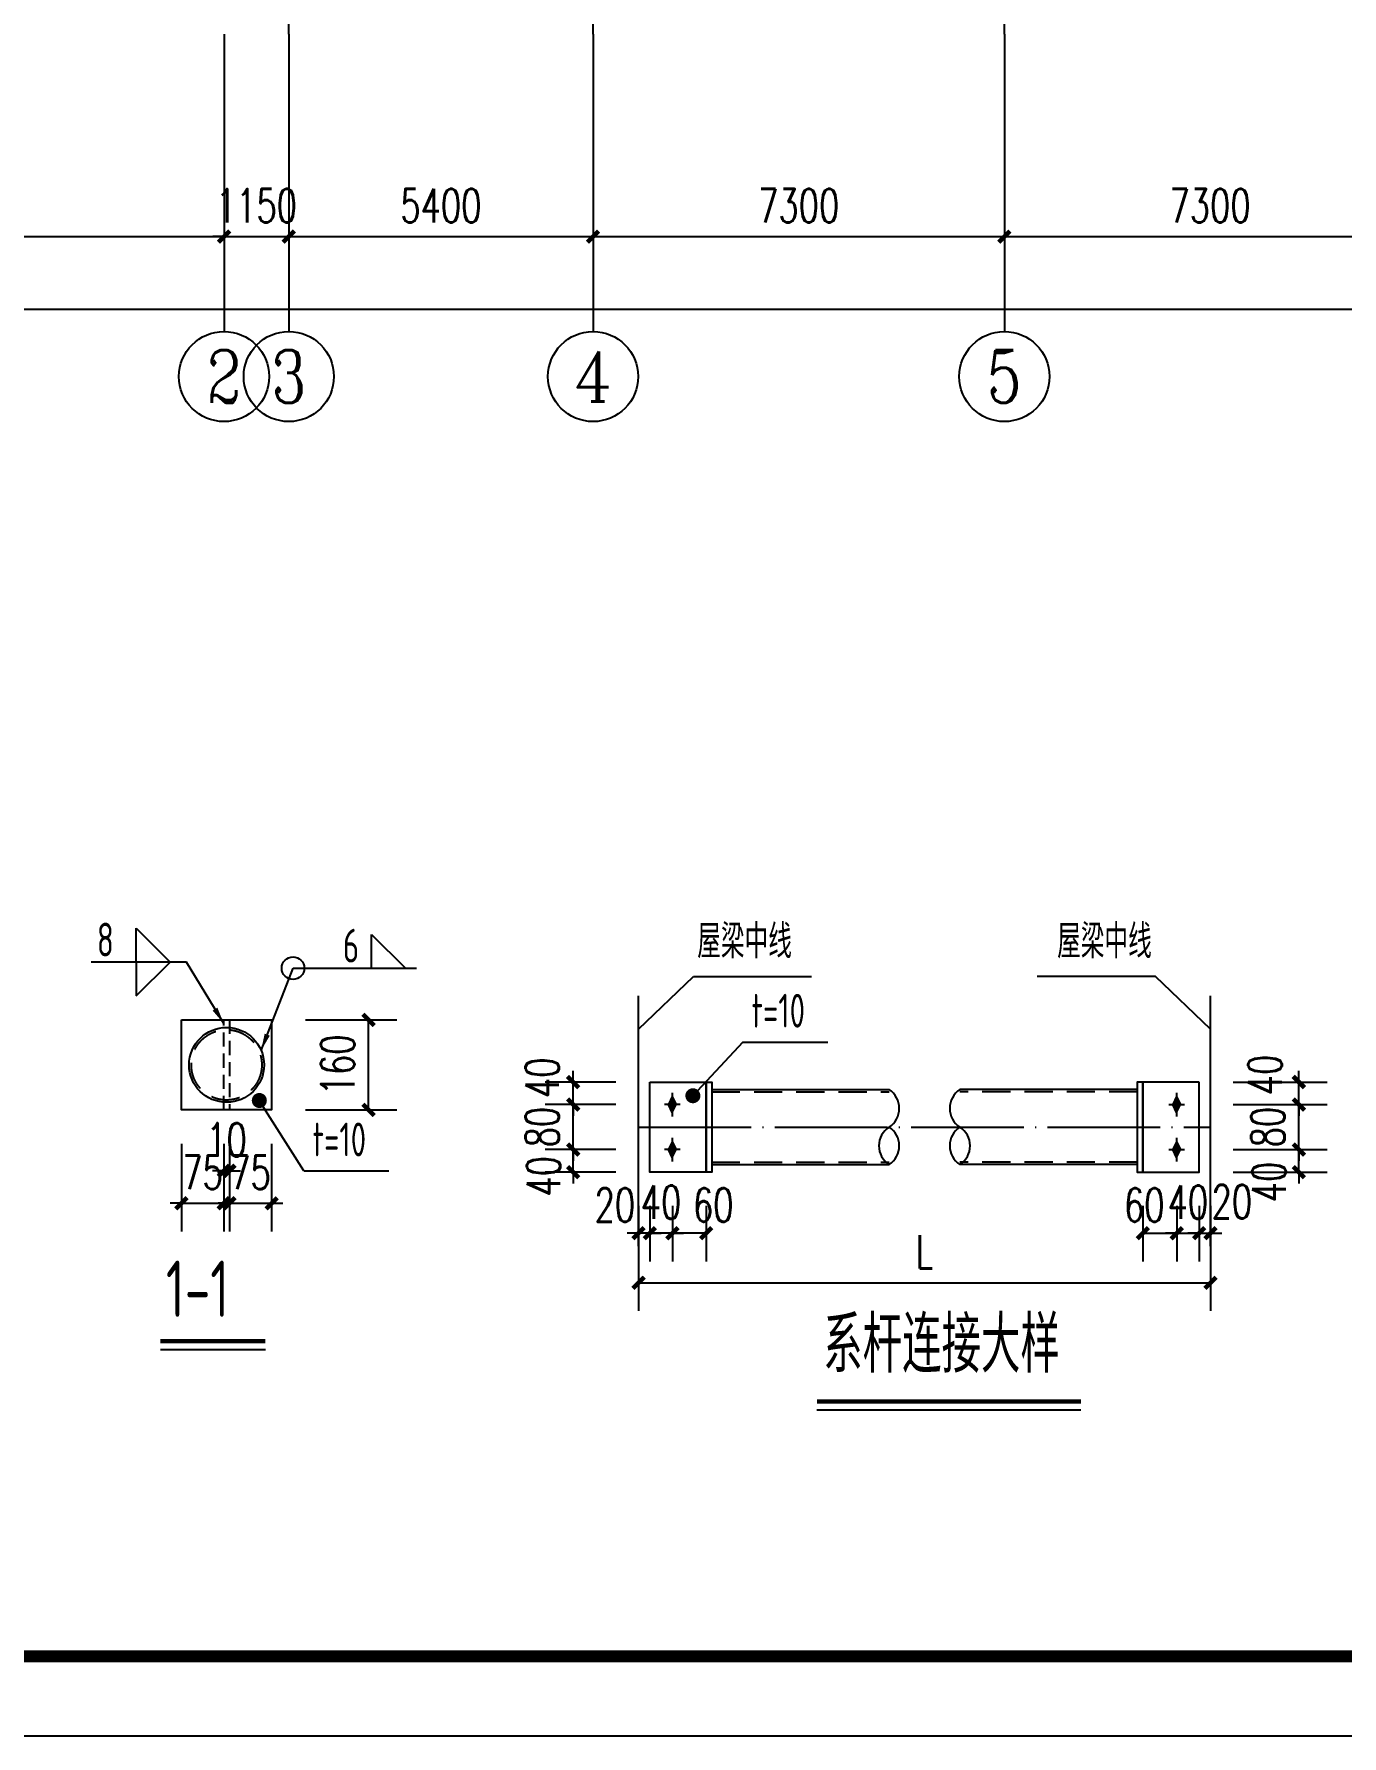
# Model space of a CAD drawing. Extents: x -89996 to 1006241, y -2176 to 440573.
# Drawn here: x 114042 to 137254, y -2176 to 28047 of the extents above; entities that cross this region are included whole.
import ezdxf
from ezdxf.enums import TextEntityAlignment as Align

# ---------------------------------------------------------------- set-up
doc = ezdxf.new("R2010")
doc.units = 0
doc.header["$LTSCALE"] = 1000
doc.header["$MEASUREMENT"] = 0
doc.linetypes.add('DASHED', pattern=[0.75, 0.5, -0.25])
doc.linetypes.add('DOTE', pattern=[2.42, 2, -0.2, 0.02, -0.2])
for name, color, linetype in [('AXIS', 3, 'Continuous'), ('AXIS_TEXT', 7, 'Continuous'), ('BOLT', 251, 'Continuous'), ('DOTE', 1, 'DOTE'), ('NUM', 7, 'Continuous'), ('PUB_TITLE', 4, 'Continuous'), ('PZ', 202, 'Continuous'), ('TEXT', 7, 'Continuous'), ('WALL', 9, 'Continuous'), ('WELD', 7, 'Continuous'), ('XG', 6, 'Continuous'), ('引出线', 3, 'Continuous')]:
    doc.layers.add(name, color=color, linetype=linetype)
doc.styles.add('_TCH_AXIS', font='COMPLEX', dxfattribs={"bigfont": 'GBCBIG'})
doc.styles.add('_TCH_DIM_T3', font='SIMPLEX', dxfattribs={"width": 0.705882, "bigfont": 'GBCBIG'})
doc.styles.add('COMPLEX', font='COMPLEX')
doc.styles.get("Standard").update_dxf_attribs({"font": 'gbenor.shx', "bigfont": 'gbcbig.shx'})
doc.styles.add('TSSD_Label', font='tssdeng.shx', dxfattribs={"width": 0.7, "bigfont": 'hztxt.shx'})
doc.dimstyles.new('_TCH_ARCH&&200', dxfattribs={"dimtxt": 595, "dimasz": 200, "dimexe": 500, "dimexo": 600, "dimgap": 252.5, "dimtad": 1, "dimdec": 0, "dimzin": 0, "dimdsep": 46, "dimtxsty": '_TCH_DIM_T3', "dimblk": 'ARCHTICK', "dimcen": 0.09, "dimclrt": 7, "dimazin": 2, "dimtfac": 1, "dimtdec": 0, "dimtix": 1, "dimtmove": 2, "dimatfit": 3, "dimfxl": 0, "dimtolj": 1, "dimtzin": 0, "dimarcsym": 0})
doc.dimstyles.new('TCH-200-1', dxfattribs={"dimtxt": 595, "dimasz": 200, "dimexe": 500, "dimexo": 600, "dimgap": 252.5, "dimtad": 1, "dimdec": 0, "dimzin": 0, "dimdsep": 46, "dimtxsty": '_TCH_DIM_T3', "dimblk": 'ARCHTICK', "dimcen": 0.09, "dimclrd": 3, "dimclre": 3, "dimclrt": 7, "dimazin": 2, "dimtfac": 1, "dimtdec": 0, "dimtix": 1, "dimtmove": 2, "dimatfit": 3, "dimfxl": 0, "dimtolj": 1, "dimtzin": 0, "dimarcsym": 0})
doc.dimstyles.new('TSSD_LEADER_STYLE_300.0', dxfattribs={"dimtxt": 0.18, "dimasz": 300, "dimexe": 0.18, "dimexo": 0.0625, "dimgap": 0.09, "dimtad": 0, "dimtih": 1, "dimtoh": 1, "dimdec": 4, "dimzin": 0, "dimdsep": 46, "dimtxsty": 'Standard', "dimcen": 0.09, "dimadec": 0, "dimazin": 0, "dimtfac": 1, "dimtdec": 4, "dimtofl": 0, "dimtmove": 0, "dimatfit": 3, "dimfxl": 0, "dimtolj": 1, "dimtzin": 0, "dimarcsym": 0})

# ---------------------------------------------------------------- blocks, each defined once
blk = doc.blocks.new('_ArchTick')
at = {"color": 0, "linetype": 'ByBlock', "const_width": 0.4}
blk.add_lwpolyline([(-0.5, -0.5), (0.5, 0.5)], dxfattribs=at)
blk = doc.blocks.new('*D326')
at = {"layer": 'Defpoints', "color": 0, "transparency": 16777216}
for p in [(108203, 29073), (196723, 29073), (196723, 23164)]:
    blk.add_point(p, dxfattribs=at)
at = {"layer": 'WALL', "color": 3, "lineweight": -2, "transparency": 16777216}
for p, q in [((108203, 28473), (108203, 22664)), ((196723, 28473), (196723, 22664)), ((108203, 23164), (196723, 23164))]:
    blk.add_line(p, q, dxfattribs=at)
at = {"layer": 'WALL', "color": 3, "lineweight": -2, "transparency": 16777216, "xscale": 200, "yscale": 200, "zscale": 200, "rotation": 180}
blk.add_blockref('_ArchTick', (108203, 23164), dxfattribs=at)
at = {"layer": 'WALL', "color": 3, "lineweight": -2, "transparency": 16777216, "xscale": 200, "yscale": 200, "zscale": 200}
blk.add_blockref('_ArchTick', (196723, 23164), dxfattribs=at)
at = {"layer": 'WALL', "color": 7, "transparency": 16777216, "insert": (152463, 23714), "char_height": 595, "attachment_point": 5, "style": '_TCH_DIM_T3'}
blk.add_mtext('\\A1;88520', dxfattribs=at)
blk = doc.blocks.new('_WELD004')
at = {"color": 0, "linetype": 'ByBlock'}
for p, q in [((0, 1), (1, 0)), ((0, 0), (0, 1))]:
    blk.add_line(p, q, dxfattribs=at)
blk = doc.blocks.new('_WELD003')
at = {"color": 0, "linetype": 'ByBlock'}
blk.add_circle((0, 0), 0.5, dxfattribs=at)
blk = doc.blocks.new('*D368')
at = {"layer": 'AXIS', "color": 3, "lineweight": -2, "transparency": 16777216}
for p, q in [((117508, 8341), (117508, 6783)), ((118258, 8341), (118258, 6783)), ((117508, 7283), (117308, 7283)), ((117508, 7283), (118258, 7283)), ((118258, 7283), (118458, 7283))]:
    blk.add_line(p, q, dxfattribs=at)
at = {"layer": 'Defpoints', "color": 0, "transparency": 16777216}
for p in [(117508, 8941), (118258, 8941), (118258, 7283)]:
    blk.add_point(p, dxfattribs=at)
at = {"layer": 'AXIS', "color": 3, "lineweight": -2, "transparency": 16777216, "xscale": 200, "yscale": 200, "zscale": 200}
blk.add_blockref('_ArchTick', (117508, 7283), dxfattribs=at)
at = {"layer": 'AXIS', "color": 3, "lineweight": -2, "transparency": 16777216, "xscale": 200, "yscale": 200, "zscale": 200, "rotation": 180}
blk.add_blockref('_ArchTick', (118258, 7283), dxfattribs=at)
at = {"layer": 'AXIS', "color": 7, "transparency": 16777216, "insert": (117883, 7833), "char_height": 595, "attachment_point": 5, "style": '_TCH_DIM_T3'}
blk.add_mtext('\\A1;75', dxfattribs=at)
blk = doc.blocks.new('*D369')
at = {"layer": 'AXIS', "color": 3, "lineweight": -2, "transparency": 16777216}
for p, q in [((117408, 8341), (117408, 7360)), ((117508, 8341), (117508, 7360)), ((117408, 7860), (117208, 7860)), ((117408, 7860), (117508, 7860)), ((117508, 7860), (117708, 7860))]:
    blk.add_line(p, q, dxfattribs=at)
at = {"layer": 'Defpoints', "color": 0, "transparency": 16777216}
for p in [(117408, 8941), (117508, 8941), (117508, 7860)]:
    blk.add_point(p, dxfattribs=at)
at = {"layer": 'AXIS', "color": 3, "lineweight": -2, "transparency": 16777216, "xscale": 200, "yscale": 200, "zscale": 200}
blk.add_blockref('_ArchTick', (117408, 7860), dxfattribs=at)
at = {"layer": 'AXIS', "color": 3, "lineweight": -2, "transparency": 16777216, "xscale": 200, "yscale": 200, "zscale": 200, "rotation": 180}
blk.add_blockref('_ArchTick', (117508, 7860), dxfattribs=at)
at = {"layer": 'AXIS', "color": 7, "transparency": 16777216, "insert": (117458, 8410), "char_height": 595, "attachment_point": 5, "style": '_TCH_DIM_T3'}
blk.add_mtext('\\A1;10', dxfattribs=at)
blk = doc.blocks.new('*D370')
at = {"layer": 'AXIS', "color": 3, "lineweight": -2, "transparency": 16777216}
for p, q in [((118858, 10541), (120479, 10541)), ((119979, 8941), (119979, 10541)), ((118862, 8941), (120479, 8941))]:
    blk.add_line(p, q, dxfattribs=at)
at = {"layer": 'Defpoints', "color": 0, "transparency": 16777216}
for p in [(118258, 10541), (119979, 10541), (118262, 8941)]:
    blk.add_point(p, dxfattribs=at)
at = {"layer": 'AXIS', "color": 3, "lineweight": -2, "transparency": 16777216, "xscale": 200, "yscale": 200, "zscale": 200}
for p, rotation in [((119979, 10541), 90), ((119979, 8941), 270)]:
    blk.add_blockref('_ArchTick', p, dxfattribs=dict(at, rotation=rotation))
at = {"layer": 'AXIS', "color": 7, "transparency": 16777216, "insert": (119429, 9741), "char_height": 595, "attachment_point": 5, "rotation": 90, "style": '_TCH_DIM_T3'}
blk.add_mtext('\\A1;160', dxfattribs=at)
blk = doc.blocks.new('*D371')
at = {"layer": 'AXIS', "color": 3, "lineweight": -2, "transparency": 16777216}
for p, q in [((116658, 8341), (116658, 6783)), ((117408, 8341), (117408, 6783)), ((116658, 7283), (116458, 7283)), ((116658, 7283), (117408, 7283)), ((117408, 7283), (117608, 7283))]:
    blk.add_line(p, q, dxfattribs=at)
at = {"layer": 'Defpoints', "color": 0, "transparency": 16777216}
for p in [(116658, 8941), (117408, 8941), (117408, 7283)]:
    blk.add_point(p, dxfattribs=at)
at = {"layer": 'AXIS', "color": 3, "lineweight": -2, "transparency": 16777216, "xscale": 200, "yscale": 200, "zscale": 200}
blk.add_blockref('_ArchTick', (116658, 7283), dxfattribs=at)
at = {"layer": 'AXIS', "color": 3, "lineweight": -2, "transparency": 16777216, "xscale": 200, "yscale": 200, "zscale": 200, "rotation": 180}
blk.add_blockref('_ArchTick', (117408, 7283), dxfattribs=at)
at = {"layer": 'AXIS', "color": 7, "transparency": 16777216, "insert": (117033, 7833), "char_height": 595, "attachment_point": 5, "style": '_TCH_DIM_T3'}
blk.add_mtext('\\A1;75', dxfattribs=at)
blk = doc.blocks.new('*D372')
at = {"layer": 'AXIS', "color": 3, "lineweight": -2, "transparency": 16777216}
for p, q in [((123610, 9036), (123610, 9236)), ((124370, 9036), (123110, 9036)), ((123610, 8236), (123610, 9036)), ((124370, 8236), (123110, 8236)), ((123610, 8236), (123610, 8036))]:
    blk.add_line(p, q, dxfattribs=at)
at = {"layer": 'Defpoints', "color": 0, "transparency": 16777216}
for p in [(123610, 9036), (124970, 9036), (124970, 8236)]:
    blk.add_point(p, dxfattribs=at)
at = {"layer": 'AXIS', "color": 3, "lineweight": -2, "transparency": 16777216, "xscale": 200, "yscale": 200, "zscale": 200}
for p, rotation in [((123610, 9036), 270), ((123610, 8236), 90)]:
    blk.add_blockref('_ArchTick', p, dxfattribs=dict(at, rotation=rotation))
at = {"layer": 'AXIS', "color": 7, "transparency": 16777216, "insert": (123060, 8636), "char_height": 595, "attachment_point": 5, "rotation": 90, "style": '_TCH_DIM_T3'}
blk.add_mtext('\\A1;80', dxfattribs=at)
blk = doc.blocks.new('*D373')
at = {"layer": 'AXIS', "color": 3, "lineweight": -2, "transparency": 16777216}
for p, q in [((124370, 9436), (123110, 9436)), ((123610, 9436), (123610, 9636)), ((123610, 9036), (123610, 9436)), ((124370, 9036), (123110, 9036)), ((123610, 9036), (123610, 8836))]:
    blk.add_line(p, q, dxfattribs=at)
at = {"layer": 'Defpoints', "color": 0, "transparency": 16777216}
for p in [(123610, 9436), (124970, 9436), (124970, 9036)]:
    blk.add_point(p, dxfattribs=at)
at = {"layer": 'AXIS', "color": 3, "lineweight": -2, "transparency": 16777216, "xscale": 200, "yscale": 200, "zscale": 200}
for p, rotation in [((123610, 9436), 270), ((123610, 9036), 90)]:
    blk.add_blockref('_ArchTick', p, dxfattribs=dict(at, rotation=rotation))
at = {"layer": 'AXIS', "color": 7, "transparency": 16777216, "insert": (123060, 9511), "char_height": 595, "attachment_point": 5, "rotation": 90, "style": '_TCH_DIM_T3'}
blk.add_mtext('\\A1;40', dxfattribs=at)
blk = doc.blocks.new('*D374')
at = {"layer": 'AXIS', "color": 3, "lineweight": -2, "transparency": 16777216}
for p, q in [((124370, 8236), (123110, 8236)), ((123610, 8236), (123610, 8436)), ((123610, 7836), (123610, 8236)), ((124370, 7836), (123110, 7836)), ((123610, 7836), (123610, 7636))]:
    blk.add_line(p, q, dxfattribs=at)
at = {"layer": 'Defpoints', "color": 0, "transparency": 16777216}
for p in [(123610, 8236), (124970, 8236), (124970, 7836)]:
    blk.add_point(p, dxfattribs=at)
at = {"layer": 'AXIS', "color": 3, "lineweight": -2, "transparency": 16777216, "xscale": 200, "yscale": 200, "zscale": 200}
for p, rotation in [((123610, 8236), 270), ((123610, 7836), 90)]:
    blk.add_blockref('_ArchTick', p, dxfattribs=dict(at, rotation=rotation))
at = {"layer": 'AXIS', "color": 7, "transparency": 16777216, "insert": (123084, 7762), "char_height": 595, "attachment_point": 5, "rotation": 90, "style": '_TCH_DIM_T3'}
blk.add_mtext('\\A1;40', dxfattribs=at)
blk = doc.blocks.new('*D375')
at = {"layer": 'AXIS', "color": 3, "lineweight": -2, "transparency": 16777216}
for p, q in [((124970, 7236), (124970, 6252)), ((125370, 7236), (125370, 6252)), ((124970, 6752), (124770, 6752)), ((125370, 6752), (124970, 6752)), ((125370, 6752), (125570, 6752))]:
    blk.add_line(p, q, dxfattribs=at)
at = {"layer": 'Defpoints', "color": 0, "transparency": 16777216}
for p in [(124970, 7836), (125370, 7836), (124970, 6752)]:
    blk.add_point(p, dxfattribs=at)
at = {"layer": 'AXIS', "color": 3, "lineweight": -2, "transparency": 16777216, "xscale": 200, "yscale": 200, "zscale": 200}
blk.add_blockref('_ArchTick', (124970, 6752), dxfattribs=at)
at = {"layer": 'AXIS', "color": 3, "lineweight": -2, "transparency": 16777216, "xscale": 200, "yscale": 200, "zscale": 200, "rotation": 180}
blk.add_blockref('_ArchTick', (125370, 6752), dxfattribs=at)
at = {"layer": 'AXIS', "color": 7, "transparency": 16777216, "insert": (125170, 7302), "char_height": 595, "attachment_point": 5, "style": '_TCH_DIM_T3'}
blk.add_mtext('\\A1;40', dxfattribs=at)
blk = doc.blocks.new('*D376')
at = {"layer": 'AXIS', "color": 3, "lineweight": -2, "transparency": 16777216}
for p, q in [((124770, 7236), (124770, 6252)), ((124970, 7236), (124970, 6252)), ((124770, 6752), (124570, 6752)), ((124970, 6752), (124770, 6752)), ((124970, 6752), (125170, 6752))]:
    blk.add_line(p, q, dxfattribs=at)
at = {"layer": 'Defpoints', "color": 0, "transparency": 16777216}
for p in [(124770, 7836), (124970, 7836), (124770, 6752)]:
    blk.add_point(p, dxfattribs=at)
at = {"layer": 'AXIS', "color": 3, "lineweight": -2, "transparency": 16777216, "xscale": 200, "yscale": 200, "zscale": 200}
blk.add_blockref('_ArchTick', (124770, 6752), dxfattribs=at)
at = {"layer": 'AXIS', "color": 3, "lineweight": -2, "transparency": 16777216, "xscale": 200, "yscale": 200, "zscale": 200, "rotation": 180}
blk.add_blockref('_ArchTick', (124970, 6752), dxfattribs=at)
at = {"layer": 'AXIS', "color": 7, "transparency": 16777216, "insert": (124350, 7252), "char_height": 595, "width": 470.77, "attachment_point": 5, "style": '_TCH_DIM_T3'}
blk.add_mtext('\\A1;20', dxfattribs=at)
blk = doc.blocks.new('*D377')
at = {"layer": 'AXIS', "color": 3, "lineweight": -2, "transparency": 16777216}
for p, q in [((125370, 7236), (125370, 6252)), ((125970, 7236), (125970, 6252)), ((125970, 6752), (125370, 6752))]:
    blk.add_line(p, q, dxfattribs=at)
at = {"layer": 'Defpoints', "color": 0, "transparency": 16777216}
for p in [(125370, 7836), (125970, 7836), (125370, 6752)]:
    blk.add_point(p, dxfattribs=at)
at = {"layer": 'AXIS', "color": 3, "lineweight": -2, "transparency": 16777216, "xscale": 200, "yscale": 200, "zscale": 200, "rotation": 180}
blk.add_blockref('_ArchTick', (125370, 6752), dxfattribs=at)
at = {"layer": 'AXIS', "color": 3, "lineweight": -2, "transparency": 16777216, "xscale": 200, "yscale": 200, "zscale": 200}
blk.add_blockref('_ArchTick', (125970, 6752), dxfattribs=at)
at = {"layer": 'AXIS', "color": 7, "transparency": 16777216, "insert": (126096, 7252), "char_height": 595, "attachment_point": 5, "style": '_TCH_DIM_T3'}
blk.add_mtext('\\A1;60', dxfattribs=at)
blk = doc.blocks.new('*D378')
at = {"layer": 'AXIS', "color": 3, "lineweight": -2, "transparency": 16777216}
for p, q in [((124770, 6684), (124770, 5371)), ((134921, 6684), (134921, 5371)), ((124770, 5871), (134921, 5871))]:
    blk.add_line(p, q, dxfattribs=at)
at = {"layer": 'Defpoints', "color": 0, "transparency": 16777216}
for p in [(124770, 7284), (134921, 7284), (134921, 5871)]:
    blk.add_point(p, dxfattribs=at)
at = {"layer": 'AXIS', "color": 3, "lineweight": -2, "transparency": 16777216, "xscale": 200, "yscale": 200, "zscale": 200, "rotation": 180}
blk.add_blockref('_ArchTick', (124770, 5871), dxfattribs=at)
at = {"layer": 'AXIS', "color": 3, "lineweight": -2, "transparency": 16777216, "xscale": 200, "yscale": 200, "zscale": 200}
blk.add_blockref('_ArchTick', (134921, 5871), dxfattribs=at)
at = {"layer": 'AXIS', "color": 7, "transparency": 16777216, "insert": (129845, 6421), "char_height": 595, "attachment_point": 5, "style": '_TCH_DIM_T3'}
blk.add_mtext('\\A1;L', dxfattribs=at)
blk = doc.blocks.new('*D350')
at = {"layer": 'AXIS', "color": 3, "lineweight": -2, "transparency": 16777216}
for p, q in [((136490, 9036), (136490, 9236)), ((135321, 9036), (136990, 9036)), ((136490, 8236), (136490, 9036)), ((135321, 8236), (136990, 8236)), ((136490, 8236), (136490, 8036))]:
    blk.add_line(p, q, dxfattribs=at)
at = {"layer": 'Defpoints', "color": 0, "transparency": 16777216}
for p in [(134721, 9036), (136490, 9036), (134721, 8236)]:
    blk.add_point(p, dxfattribs=at)
at = {"layer": 'AXIS', "color": 3, "lineweight": -2, "transparency": 16777216, "xscale": 200, "yscale": 200, "zscale": 200}
for p, rotation in [((136490, 9036), 270), ((136490, 8236), 90)]:
    blk.add_blockref('_ArchTick', p, dxfattribs=dict(at, rotation=rotation))
at = {"layer": 'AXIS', "color": 7, "transparency": 16777216, "insert": (135940, 8636), "char_height": 595, "attachment_point": 5, "rotation": 90, "style": '_TCH_DIM_T3'}
blk.add_mtext('\\A1;80', dxfattribs=at)
blk = doc.blocks.new('*D351')
at = {"layer": 'AXIS', "color": 3, "lineweight": -2, "transparency": 16777216}
for p, q in [((135321, 9436), (136990, 9436)), ((136490, 9436), (136490, 9636)), ((136490, 9036), (136490, 9436)), ((135321, 9036), (136990, 9036)), ((136490, 9036), (136490, 8836))]:
    blk.add_line(p, q, dxfattribs=at)
at = {"layer": 'Defpoints', "color": 0, "transparency": 16777216}
for p in [(134721, 9436), (136490, 9436), (134721, 9036)]:
    blk.add_point(p, dxfattribs=at)
at = {"layer": 'AXIS', "color": 3, "lineweight": -2, "transparency": 16777216, "xscale": 200, "yscale": 200, "zscale": 200}
for p, rotation in [((136490, 9436), 270), ((136490, 9036), 90)]:
    blk.add_blockref('_ArchTick', p, dxfattribs=dict(at, rotation=rotation))
at = {"layer": 'AXIS', "color": 7, "transparency": 16777216, "insert": (135890, 9561), "char_height": 595, "attachment_point": 5, "rotation": 90, "style": '_TCH_DIM_T3'}
blk.add_mtext('\\A1;40', dxfattribs=at)
blk = doc.blocks.new('*D352')
at = {"layer": 'AXIS', "color": 3, "lineweight": -2, "transparency": 16777216}
for p, q in [((135321, 8236), (136990, 8236)), ((136490, 8236), (136490, 8436)), ((136490, 7836), (136490, 8236)), ((135321, 7836), (136990, 7836)), ((136490, 7836), (136490, 7636))]:
    blk.add_line(p, q, dxfattribs=at)
at = {"layer": 'Defpoints', "color": 0, "transparency": 16777216}
for p in [(134721, 8236), (136490, 8236), (134721, 7836)]:
    blk.add_point(p, dxfattribs=at)
at = {"layer": 'AXIS', "color": 3, "lineweight": -2, "transparency": 16777216, "xscale": 200, "yscale": 200, "zscale": 200}
for p, rotation in [((136490, 8236), 270), ((136490, 7836), 90)]:
    blk.add_blockref('_ArchTick', p, dxfattribs=dict(at, rotation=rotation))
at = {"layer": 'AXIS', "color": 7, "transparency": 16777216, "insert": (135960, 7661), "char_height": 595, "attachment_point": 5, "rotation": 90, "style": '_TCH_DIM_T3'}
blk.add_mtext('\\A1;40', dxfattribs=at)
blk = doc.blocks.new('*D353')
at = {"layer": 'AXIS', "color": 3, "lineweight": -2, "transparency": 16777216}
for p, q in [((134321, 7236), (134321, 6252)), ((134721, 7236), (134721, 6252)), ((134321, 6752), (134121, 6752)), ((134321, 6752), (134721, 6752)), ((134721, 6752), (134921, 6752))]:
    blk.add_line(p, q, dxfattribs=at)
at = {"layer": 'Defpoints', "color": 0, "transparency": 16777216}
for p in [(134321, 7836), (134721, 7836), (134721, 6752)]:
    blk.add_point(p, dxfattribs=at)
at = {"layer": 'AXIS', "color": 3, "lineweight": -2, "transparency": 16777216, "xscale": 200, "yscale": 200, "zscale": 200}
blk.add_blockref('_ArchTick', (134321, 6752), dxfattribs=at)
at = {"layer": 'AXIS', "color": 3, "lineweight": -2, "transparency": 16777216, "xscale": 200, "yscale": 200, "zscale": 200, "rotation": 180}
blk.add_blockref('_ArchTick', (134721, 6752), dxfattribs=at)
at = {"layer": 'AXIS', "color": 7, "transparency": 16777216, "insert": (134521, 7302), "char_height": 595, "attachment_point": 5, "style": '_TCH_DIM_T3'}
blk.add_mtext('\\A1;40', dxfattribs=at)
blk = doc.blocks.new('*D354')
at = {"layer": 'AXIS', "color": 3, "lineweight": -2, "transparency": 16777216}
for p, q in [((134721, 7236), (134721, 6252)), ((134921, 7236), (134921, 6252)), ((134721, 6752), (134521, 6752)), ((134721, 6752), (134921, 6752)), ((134921, 6752), (135121, 6752))]:
    blk.add_line(p, q, dxfattribs=at)
at = {"layer": 'Defpoints', "color": 0, "transparency": 16777216}
for p in [(134721, 7836), (134921, 7836), (134921, 6752)]:
    blk.add_point(p, dxfattribs=at)
at = {"layer": 'AXIS', "color": 3, "lineweight": -2, "transparency": 16777216, "xscale": 200, "yscale": 200, "zscale": 200}
blk.add_blockref('_ArchTick', (134721, 6752), dxfattribs=at)
at = {"layer": 'AXIS', "color": 3, "lineweight": -2, "transparency": 16777216, "xscale": 200, "yscale": 200, "zscale": 200, "rotation": 180}
blk.add_blockref('_ArchTick', (134921, 6752), dxfattribs=at)
at = {"layer": 'AXIS', "color": 7, "transparency": 16777216, "insert": (135301, 7312), "char_height": 595, "width": 470.77, "attachment_point": 5, "style": '_TCH_DIM_T3'}
blk.add_mtext('\\A1;20', dxfattribs=at)
blk = doc.blocks.new('*D355')
at = {"layer": 'AXIS', "color": 3, "lineweight": -2, "transparency": 16777216}
for p, q in [((133721, 7236), (133721, 6252)), ((134321, 7236), (134321, 6252)), ((133721, 6752), (134321, 6752))]:
    blk.add_line(p, q, dxfattribs=at)
at = {"layer": 'Defpoints', "color": 0, "transparency": 16777216}
for p in [(133721, 7836), (134321, 7836), (134321, 6752)]:
    blk.add_point(p, dxfattribs=at)
at = {"layer": 'AXIS', "color": 3, "lineweight": -2, "transparency": 16777216, "xscale": 200, "yscale": 200, "zscale": 200, "rotation": 180}
blk.add_blockref('_ArchTick', (133721, 6752), dxfattribs=at)
at = {"layer": 'AXIS', "color": 3, "lineweight": -2, "transparency": 16777216, "xscale": 200, "yscale": 200, "zscale": 200}
blk.add_blockref('_ArchTick', (134321, 6752), dxfattribs=at)
at = {"layer": 'AXIS', "color": 7, "transparency": 16777216, "insert": (133746, 7252), "char_height": 595, "attachment_point": 5, "style": '_TCH_DIM_T3'}
blk.add_mtext('\\A1;60', dxfattribs=at)
blk = doc.blocks.new('_AXISO')
blk.add_circle((0, 0), 0.5)
at = {"layer": 'AXIS_TEXT', "style": 'COMPLEX', "width": 1.041667}
blk.add_attdef('A', text='', height=0.56, dxfattribs=at).set_placement((-0.25, -0.28), (0.25, -0.28), align=Align.FIT)
blk = doc.blocks.new('*D3045')
at = {"layer": 'AXIS', "color": 0, "lineweight": -2, "transparency": 16777216}
for p, q in [((8837, 6281), (8837, 2784)), ((18048, 6281), (18048, 2784)), ((8837, 3284), (18048, 3284))]:
    blk.add_line(p, q, dxfattribs=at)
at = {"layer": 'Defpoints', "color": 0, "transparency": 16777216}
for p in [(8837, 6881), (18048, 6881), (18048, 3284)]:
    blk.add_point(p, dxfattribs=at)
at = {"layer": 'AXIS', "color": 0, "lineweight": -2, "transparency": 16777216, "xscale": 200, "yscale": 200, "zscale": 200, "rotation": 180}
blk.add_blockref('_ArchTick', (8837, 3284), dxfattribs=at)
at = {"layer": 'AXIS', "color": 0, "lineweight": -2, "transparency": 16777216, "xscale": 200, "yscale": 200, "zscale": 200}
blk.add_blockref('_ArchTick', (18048, 3284), dxfattribs=at)
at = {"layer": 'AXIS', "color": 7, "transparency": 16777216, "insert": (13443, 3834), "char_height": 595, "attachment_point": 5, "style": '_TCH_DIM_T3'}
blk.add_mtext('\\A1;9210', dxfattribs=at)
blk = doc.blocks.new('*D3046')
at = {"layer": 'AXIS', "color": 0, "lineweight": -2, "transparency": 16777216}
for p, q in [((18048, 6281), (18048, 2784)), ((19197, 6281), (19197, 2784)), ((18048, 3284), (17848, 3284)), ((18048, 3284), (19197, 3284)), ((19197, 3284), (19397, 3284))]:
    blk.add_line(p, q, dxfattribs=at)
at = {"layer": 'Defpoints', "color": 0, "transparency": 16777216}
for p in [(18048, 6881), (19197, 6881), (19197, 3284)]:
    blk.add_point(p, dxfattribs=at)
at = {"layer": 'AXIS', "color": 0, "lineweight": -2, "transparency": 16777216, "xscale": 200, "yscale": 200, "zscale": 200}
blk.add_blockref('_ArchTick', (18048, 3284), dxfattribs=at)
at = {"layer": 'AXIS', "color": 0, "lineweight": -2, "transparency": 16777216, "xscale": 200, "yscale": 200, "zscale": 200, "rotation": 180}
blk.add_blockref('_ArchTick', (19197, 3284), dxfattribs=at)
at = {"layer": 'AXIS', "color": 7, "transparency": 16777216, "insert": (18623, 3834), "char_height": 595, "attachment_point": 5, "style": '_TCH_DIM_T3'}
blk.add_mtext('\\A1;1150', dxfattribs=at)
blk = doc.blocks.new('*D3047')
at = {"layer": 'AXIS', "color": 0, "lineweight": -2, "transparency": 16777216}
for p, q in [((19197, 6281), (19197, 2784)), ((24597, 6281), (24597, 2784)), ((19197, 3284), (24597, 3284))]:
    blk.add_line(p, q, dxfattribs=at)
at = {"layer": 'Defpoints', "color": 0, "transparency": 16777216}
for p in [(19197, 6881), (24597, 6881), (24597, 3284)]:
    blk.add_point(p, dxfattribs=at)
at = {"layer": 'AXIS', "color": 0, "lineweight": -2, "transparency": 16777216, "xscale": 200, "yscale": 200, "zscale": 200, "rotation": 180}
blk.add_blockref('_ArchTick', (19197, 3284), dxfattribs=at)
at = {"layer": 'AXIS', "color": 0, "lineweight": -2, "transparency": 16777216, "xscale": 200, "yscale": 200, "zscale": 200}
blk.add_blockref('_ArchTick', (24597, 3284), dxfattribs=at)
at = {"layer": 'AXIS', "color": 7, "transparency": 16777216, "insert": (21897, 3834), "char_height": 595, "attachment_point": 5, "style": '_TCH_DIM_T3'}
blk.add_mtext('\\A1;5400', dxfattribs=at)
blk = doc.blocks.new('*D3048')
at = {"layer": 'AXIS', "color": 0, "lineweight": -2, "transparency": 16777216}
for p, q in [((24597, 6281), (24597, 2784)), ((31897, 6281), (31897, 2784)), ((24597, 3284), (31897, 3284))]:
    blk.add_line(p, q, dxfattribs=at)
at = {"layer": 'Defpoints', "color": 0, "transparency": 16777216}
for p in [(24597, 6881), (31897, 6881), (31897, 3284)]:
    blk.add_point(p, dxfattribs=at)
at = {"layer": 'AXIS', "color": 0, "lineweight": -2, "transparency": 16777216, "xscale": 200, "yscale": 200, "zscale": 200, "rotation": 180}
blk.add_blockref('_ArchTick', (24597, 3284), dxfattribs=at)
at = {"layer": 'AXIS', "color": 0, "lineweight": -2, "transparency": 16777216, "xscale": 200, "yscale": 200, "zscale": 200}
blk.add_blockref('_ArchTick', (31897, 3284), dxfattribs=at)
at = {"layer": 'AXIS', "color": 7, "transparency": 16777216, "insert": (28247, 3834), "char_height": 595, "attachment_point": 5, "style": '_TCH_DIM_T3'}
blk.add_mtext('\\A1;7300', dxfattribs=at)
blk = doc.blocks.new('*D3049')
at = {"layer": 'AXIS', "color": 0, "lineweight": -2, "transparency": 16777216}
for p, q in [((31897, 6281), (31897, 2784)), ((39197, 6281), (39197, 2784)), ((31897, 3284), (39197, 3284))]:
    blk.add_line(p, q, dxfattribs=at)
at = {"layer": 'Defpoints', "color": 0, "transparency": 16777216}
for p in [(31897, 6881), (39197, 6881), (39197, 3284)]:
    blk.add_point(p, dxfattribs=at)
at = {"layer": 'AXIS', "color": 0, "lineweight": -2, "transparency": 16777216, "xscale": 200, "yscale": 200, "zscale": 200, "rotation": 180}
blk.add_blockref('_ArchTick', (31897, 3284), dxfattribs=at)
at = {"layer": 'AXIS', "color": 0, "lineweight": -2, "transparency": 16777216, "xscale": 200, "yscale": 200, "zscale": 200}
blk.add_blockref('_ArchTick', (39197, 3284), dxfattribs=at)
at = {"layer": 'AXIS', "color": 7, "transparency": 16777216, "insert": (35547, 3834), "char_height": 595, "attachment_point": 5, "style": '_TCH_DIM_T3'}
blk.add_mtext('\\A1;7300', dxfattribs=at)
blk = doc.blocks.new('A$C39280D4C')
at = {"layer": 'AXIS'}
for p, q in [((18047.6, 6881), (18047.6, 1600)), ((19197.4, 6881), (19197.4, 1600)), ((24597.4, 6881), (24597.4, 1600)), ((31897.4, 6881), (31897.4, 1600))]:
    blk.add_line(p, q, dxfattribs=at)
at = {"layer": 'DOTE'}
for p, q in [((19197.4, 6881), (19197.4, 48734.6)), ((24597.4, 6881), (24597.4, 48734.6)), ((31897.4, 6881), (31897.4, 48734.6))]:
    blk.add_line(p, q, dxfattribs=at)
at = {"layer": 'AXIS'}
ref = blk.add_blockref('_AXISO', (18047.6, 800), dxfattribs=dict(at, xscale=1600, yscale=1600, zscale=1600))
ref.add_attrib('A', '2', dxfattribs={"layer": 'AXIS_TEXT', "height": 931.9, "style": '_TCH_AXIS'}).set_placement((17737, 334.1), (18358.2, 334.1), align=Align.FIT)
ref = blk.add_blockref('_AXISO', (19197.4, 800), dxfattribs=dict(at, xscale=1600, yscale=1600, zscale=1600))
ref.add_attrib('A', '3', dxfattribs={"layer": 'AXIS_TEXT', "height": 931.9, "style": '_TCH_AXIS'}).set_placement((18886.8, 334.1), (19508.1, 334.1), align=Align.FIT)
ref = blk.add_blockref('_AXISO', (24597.4, 800), dxfattribs=dict(at, xscale=1600, yscale=1600, zscale=1600))
ref.add_attrib('A', '4', dxfattribs={"layer": 'AXIS_TEXT', "height": 890.9, "style": '_TCH_AXIS'}).set_placement((24258, 354.6), (24936.8, 354.6), align=Align.FIT)
ref = blk.add_blockref('_AXISO', (31897.4, 800), dxfattribs=dict(at, xscale=1600, yscale=1600, zscale=1600))
ref.add_attrib('A', '5', dxfattribs={"layer": 'AXIS_TEXT', "height": 931.9, "style": '_TCH_AXIS'}).set_placement((31586.8, 334.1), (32208.1, 334.1), align=Align.FIT)
for p1, p2, picture, middle in [((8837.4, 6881), (18047.6, 6881), '*D3045', (13442.5, 3834.1)), ((18047.6, 6881), (19197.4, 6881), '*D3046', (18622.5, 3834.1)), ((19197.4, 6881), (24597.4, 6881), '*D3047', (21897.4, 3834.1)), ((24597.4, 6881), (31897.4, 6881), '*D3048', (28247.4, 3834.1)), ((31897.4, 6881), (39197.4, 6881), '*D3049', (35547.4, 3834.1))]:
    dim = blk.add_aligned_dim(p1=p1, p2=p2, distance=-3596.9, dimstyle='_TCH_ARCH&&200', dxfattribs=at)
    dim.commit()
    dim.dimension.update_dxf_attribs({"geometry": picture, "text_midpoint": middle})

msp = doc.modelspace()

# ---------------------------------------------------------------- hatches: boundary and pattern name
at = {"layer": 'BOLT'}
for points in [[(125369.81, 9176.86), (125440.01, 9036.46), (125369.81, 8896.06), (125299.61, 9036.46)], [(134320.87, 9176.86), (134250.67, 9036.46), (134320.87, 8896.06), (134391.07, 9036.46)], [(125369.81, 8376.86), (125440.01, 8236.46), (125369.81, 8096.06), (125299.61, 8236.46)], [(134320.87, 8376.86), (134250.67, 8236.46), (134320.87, 8096.06), (134391.07, 8236.46)]]:
    msp.add_hatch(color=256, dxfattribs=at).paths.add_polyline_path(points)

# ---------------------------------------------------------------- linework, layer by layer
at = {"layer": 'AXIS'}
for p, q in [((124769.81, 10372.45), (125745.25, 11310.16)), ((125745.25, 11310.16), (127842.74, 11310.16)), ((133945.43, 11310.16), (131847.93, 11310.16)), ((134920.87, 10372.45), (133945.43, 11310.16)), ((124769.81, 6520.59), (124769.81, 10967.5)), ((134920.87, 6520.59), (134920.87, 10967.5)), ((126618.34, 10142.76), (125734.54, 9192.92)), ((126618.34, 10142.76), (128130.4, 10142.76)), ((118828.31, 7856.8), (118039.71, 9108.65)), ((118828.31, 7856.8), (120340.37, 7856.8))]:
    msp.add_line(p, q, dxfattribs=at)
at = {"layer": 'AXIS', "const_width": 133.33}
msp.add_lwpolyline([(117973.04, 9108.65, 1), (118106.38, 9108.65, 1)], format="xyb", close=True, dxfattribs=at)
at = {"layer": 'BOLT'}
for p, q in [((125369.81, 9176.86), (125299.61, 9036.46)), ((125369.81, 9247.06), (125369.81, 8825.86)), ((125369.81, 9176.86), (125440.01, 9036.46)), ((134320.87, 9176.86), (134250.67, 9036.46)), ((134320.87, 9247.06), (134320.87, 8825.86)), ((134320.87, 9176.86), (134391.07, 9036.46)), ((125510.21, 9036.46), (125229.41, 9036.46)), ((125369.81, 8896.06), (125299.61, 9036.46)), ((125369.81, 8896.06), (125440.01, 9036.46)), ((134180.47, 9036.46), (134461.27, 9036.46)), ((134320.87, 8896.06), (134250.67, 9036.46)), ((134320.87, 8896.06), (134391.07, 9036.46)), ((125510.21, 8236.46), (125229.41, 8236.46)), ((125369.81, 8376.86), (125299.61, 8236.46)), ((125369.81, 8096.06), (125299.61, 8236.46)), ((125369.81, 8447.06), (125369.81, 8025.86)), ((125369.81, 8376.86), (125440.01, 8236.46)), ((125369.81, 8096.06), (125440.01, 8236.46)), ((134180.47, 8236.46), (134461.27, 8236.46)), ((134320.87, 8376.86), (134250.67, 8236.46)), ((134320.87, 8096.06), (134250.67, 8236.46)), ((134320.87, 8447.06), (134320.87, 8025.86)), ((134320.87, 8376.86), (134391.07, 8236.46)), ((134320.87, 8096.06), (134391.07, 8236.46))]:
    msp.add_line(p, q, dxfattribs=at)
at = {"layer": 'DOTE'}
msp.add_line((124769.81, 8636.46), (134920.87, 8636.46), dxfattribs=at)
at = {"layer": 'NUM', "const_width": 75}
for points in [[(116284.77, 4835.62), (118146.5, 4835.62)], [(127936.8, 3764.03), (132622.12, 3764.03)]]:
    msp.add_lwpolyline(points, dxfattribs=at)
at = {"layer": 'NUM'}
for points in [[(116284.77, 4685.62), (118146.5, 4685.62)], [(127936.8, 3614.03), (132622.12, 3614.03)]]:
    msp.add_lwpolyline(points, dxfattribs=at)
at = {"layer": 'PUB_TITLE'}
msp.add_lwpolyline([(90043.05, -2176.39), (238643.05, -2176.39), (238643.05, 81823.61), (90043.05, 81823.61)], close=True, dxfattribs=at)
at = {"layer": 'PUB_TITLE', "const_width": 212.12}
msp.add_lwpolyline([(93578.4, -762.25), (93578.4, 80409.47), (237228.91, 80409.47), (237228.91, -762.25)], close=True, dxfattribs=at)
at = {"layer": 'PZ'}
for points in [[(116658.38, 10541.08), (118258.38, 10541.08), (118258.38, 8941.08), (116658.38, 8941.08)], [(124969.81, 9436.46), (125969.81, 9436.46), (125969.81, 7836.46), (124969.81, 7836.46)], [(125969.81, 9436.46), (126069.81, 9436.46), (126069.81, 7836.46), (125969.81, 7836.46)], [(133720.87, 9436.46), (133620.87, 9436.46), (133620.87, 7836.46), (133720.87, 7836.46)], [(134720.87, 9436.46), (133720.87, 9436.46), (133720.87, 7836.46), (134720.87, 7836.46)]]:
    msp.add_lwpolyline(points, close=True, dxfattribs=at)
at = {"layer": 'PZ', "linetype": 'DASHED', "ltscale": 0.5}
msp.add_lwpolyline([(117408.38, 10541.08), (117508.38, 10541.08), (117508.38, 8941.08), (117408.38, 8941.08)], close=True, dxfattribs=at)
at = {"layer": 'WELD'}
for p, q in [((116747.44, 11566.04), (115056.18, 11566.04)), ((118637.49, 11458.77), (120831.79, 11458.77))]:
    msp.add_line(p, q, dxfattribs=at)
at = {"layer": 'XG'}
for p, q in [((126069.81, 9301.46), (129217.21, 9301.46)), ((133620.87, 9301.46), (130473.46, 9301.46)), ((126069.81, 7971.46), (129217.21, 7971.46)), ((133620.87, 7971.46), (130473.46, 7971.46))]:
    msp.add_line(p, q, dxfattribs=at)
at = {"layer": 'XG', "linetype": 'DASHED'}
for p, q in [((126069.81, 9261.46), (129217.21, 9261.46)), ((133620.87, 9261.46), (130473.46, 9261.46)), ((126069.81, 8011.46), (129217.21, 8011.46)), ((133620.87, 8011.46), (130473.46, 8011.46))]:
    msp.add_line(p, q, dxfattribs=at)
at = {"layer": 'XG'}
msp.add_circle((117458.38, 9741.08), 665, dxfattribs=at)
at = {"layer": 'XG', "linetype": 'DASHED'}
msp.add_circle((117458.38, 9741.08), 625, dxfattribs=at)
at = {"layer": 'XG'}
for centre, start, end in [((129002.19, 8968.96), 302.890409, 57.109591), ((130688.49, 8968.96), 122.890409, 237.109591), ((129432.24, 8303.96), 122.890409, 237.109591), ((129002.19, 8303.96), 302.890409, 57.109591), ((130688.49, 8303.96), 122.890409, 237.109591), ((130258.44, 8303.96), 302.890409, 57.109591)]:
    msp.add_arc(centre, 395.97, start, end, dxfattribs=at)
at = {"layer": '引出线', "const_width": 133.33}
msp.add_lwpolyline([(125667.87, 9192.92, 1), (125801.2, 9192.92, 1)], format="xyb", close=True, dxfattribs=at)

# ---------------------------------------------------------------- block references
msp.add_blockref('A$C39280D4C', (99365.7, 21164.79))
at = {"layer": 'WELD'}
for name, p, xscale, yscale, zscale in [('_WELD004', (115856.18, 11566.04), 599.99985, 599.99985, 599.99985), ('_WELD004', (120031.79, 11458.77), 599.99985, 599.99985, 599.99985), ('_WELD003', (118637.49, 11458.77), 399.9999, 399.9999, 399.9999)]:
    msp.add_blockref(name, p, dxfattribs=dict(at, xscale=xscale, yscale=yscale, zscale=zscale))
at = {"layer": 'WELD', "xscale": -599.99985, "yscale": 599.99985, "zscale": 599.9998499999996, "rotation": 180}
msp.add_blockref('_WELD004', (115856.18, 11566.04), dxfattribs=at)

# ---------------------------------------------------------------- texts
at = {"layer": 'TEXT', "style": 'TSSD_Label', "width": 0.7}
for s, p in [('8', (115156.18, 11666.04)), ('6', (119521.79, 11558.77))]:
    msp.add_text(s, height=600, dxfattribs=at).set_placement(p)
for p in [(127491.44, 11453.92), (133879.23, 11453.92)]:
    msp.add_text('屋梁中线', height=600, dxfattribs=at).set_placement(p, align=Align.BOTTOM_RIGHT)
for s, height, p in [('t=10', 600, (126774.66, 10222.76)), ('t=10', 600, (118984.63, 7936.8)), ('1-1', 1000, (116381.7, 4964.85)), ('系杆连接大样', 1000, (128048.42, 3974.03))]:
    msp.add_text(s, height=height, dxfattribs=at).set_placement(p, align=Align.BOTTOM_LEFT)

# ---------------------------------------------------------------- dimensions: what is measured, and where the dimension line sits
at = {"layer": 'AXIS'}
for base, p1, p2, angle, text, picture, middle in [((119979.36, 10541.08), (118261.86, 8941.08), (118258.38, 10541.08), 90, '160', '*D370', (119429.36, 9741.08)), ((123609.5, 9036.46), (124969.81, 8236.46), (124969.81, 9036.46), 90, '80', '*D372', (123059.5, 8636.46)), ((136490.02, 9036.46), (134720.87, 8236.46), (134720.87, 9036.46), 90, '80', '*D350', (135940.02, 8636.46)), ((134720.87, 6751.81), (134320.87, 7836.46), (134720.87, 7836.46), 180, '40', '*D353', (134520.87, 7301.81))]:
    dim = msp.add_linear_dim(base=base, p1=p1, p2=p2, angle=angle, text=text, dimstyle='TCH-200-1', dxfattribs=at)
    dim.commit()
    dim.dimension.update_dxf_attribs({"geometry": picture, "text_midpoint": middle})
for base, p1, p2, angle, text, picture, middle in [((136490.02, 9436.46), (134720.87, 9036.46), (134720.87, 9436.46), 90, '40', '*D351', (135889.97, 9561.24)), ((123609.5, 9436.46), (124969.81, 9036.46), (124969.81, 9436.46), 90, '40', '*D373', (123060.48, 9511.08)), ((123609.5, 8236.46), (124969.81, 7836.46), (124969.81, 8236.46), 90, '40', '*D374', (123084.49, 7761.85)), ((136490.02, 8236.46), (134720.87, 7836.46), (134720.87, 8236.46), 90, '40', '*D352', (135959.7, 7660.88)), ((134320.87, 6751.81), (133720.87, 7836.46), (134320.87, 7836.46), 180, '60', '*D355', (133746.25, 7251.81)), ((134920.87, 6751.81), (134720.87, 7836.46), (134920.87, 7836.46), 180, '20', '*D354', (135301.48, 7312.06))]:
    dim = msp.add_linear_dim(base=base, p1=p1, p2=p2, angle=angle, text=text, dimstyle='TCH-200-1', dxfattribs=at)
    dim.commit()
    dim.dimension.update_dxf_attribs({"geometry": picture, "text_midpoint": middle, "dimtype": 128})
for base, p1, p2, text, picture, middle in [((117408.38, 7282.83), (116658.38, 8941.08), (117408.38, 8941.08), '75', '*D371', (117033.38, 7832.83)), ((117508.38, 7859.52), (117408.38, 8941.08), (117508.38, 8941.08), '10', '*D369', (117458.38, 8409.52)), ((118258.38, 7282.83), (117508.38, 8941.08), (118258.38, 8941.08), '75', '*D368', (117883.38, 7832.83)), ((124969.81, 6751.81), (125369.81, 7836.46), (124969.81, 7836.46), '40', '*D375', (125169.81, 7301.81)), ((134920.87, 5871.3), (124769.81, 7284.33), (134920.87, 7284.33), 'L', '*D378', (129845.34, 6421.3))]:
    dim = msp.add_linear_dim(base=base, p1=p1, p2=p2, text=text, dimstyle='TCH-200-1', dxfattribs=at)
    dim.commit()
    dim.dimension.update_dxf_attribs({"geometry": picture, "text_midpoint": middle})
for base, p1, p2, text, picture, middle in [((124769.81, 6751.81), (124969.81, 7836.46), (124769.81, 7836.46), '20', '*D376', (124350.04, 7251.81)), ((125369.81, 6751.81), (125969.81, 7836.46), (125369.81, 7836.46), '60', '*D377', (126096.27, 7251.81))]:
    dim = msp.add_linear_dim(base=base, p1=p1, p2=p2, text=text, dimstyle='TCH-200-1', dxfattribs=at)
    dim.commit()
    dim.dimension.update_dxf_attribs({"geometry": picture, "text_midpoint": middle, "dimtype": 128})
at = {"layer": 'WALL'}
dim = msp.add_linear_dim(base=(196723.12, 23164.04), p1=(108203.12, 29072.58), p2=(196723.12, 29072.58), dimstyle='TCH-200-1', dxfattribs=at)
dim.commit()
dim.dimension.update_dxf_attribs({"geometry": '*D326', "text_midpoint": (152463.12, 23714.04)})

# ---------------------------------------------------------------- leaders
at = {"layer": 'WELD'}
for points in [[(117408.38, 10474.39), (116747.44, 11566.04)], [(118071.74, 9998.02), (118637.49, 11458.77)]]:
    msp.add_leader(points, dimstyle='TSSD_LEADER_STYLE_300.0', dxfattribs=at)

doc.saveas('drawing.dxf')
